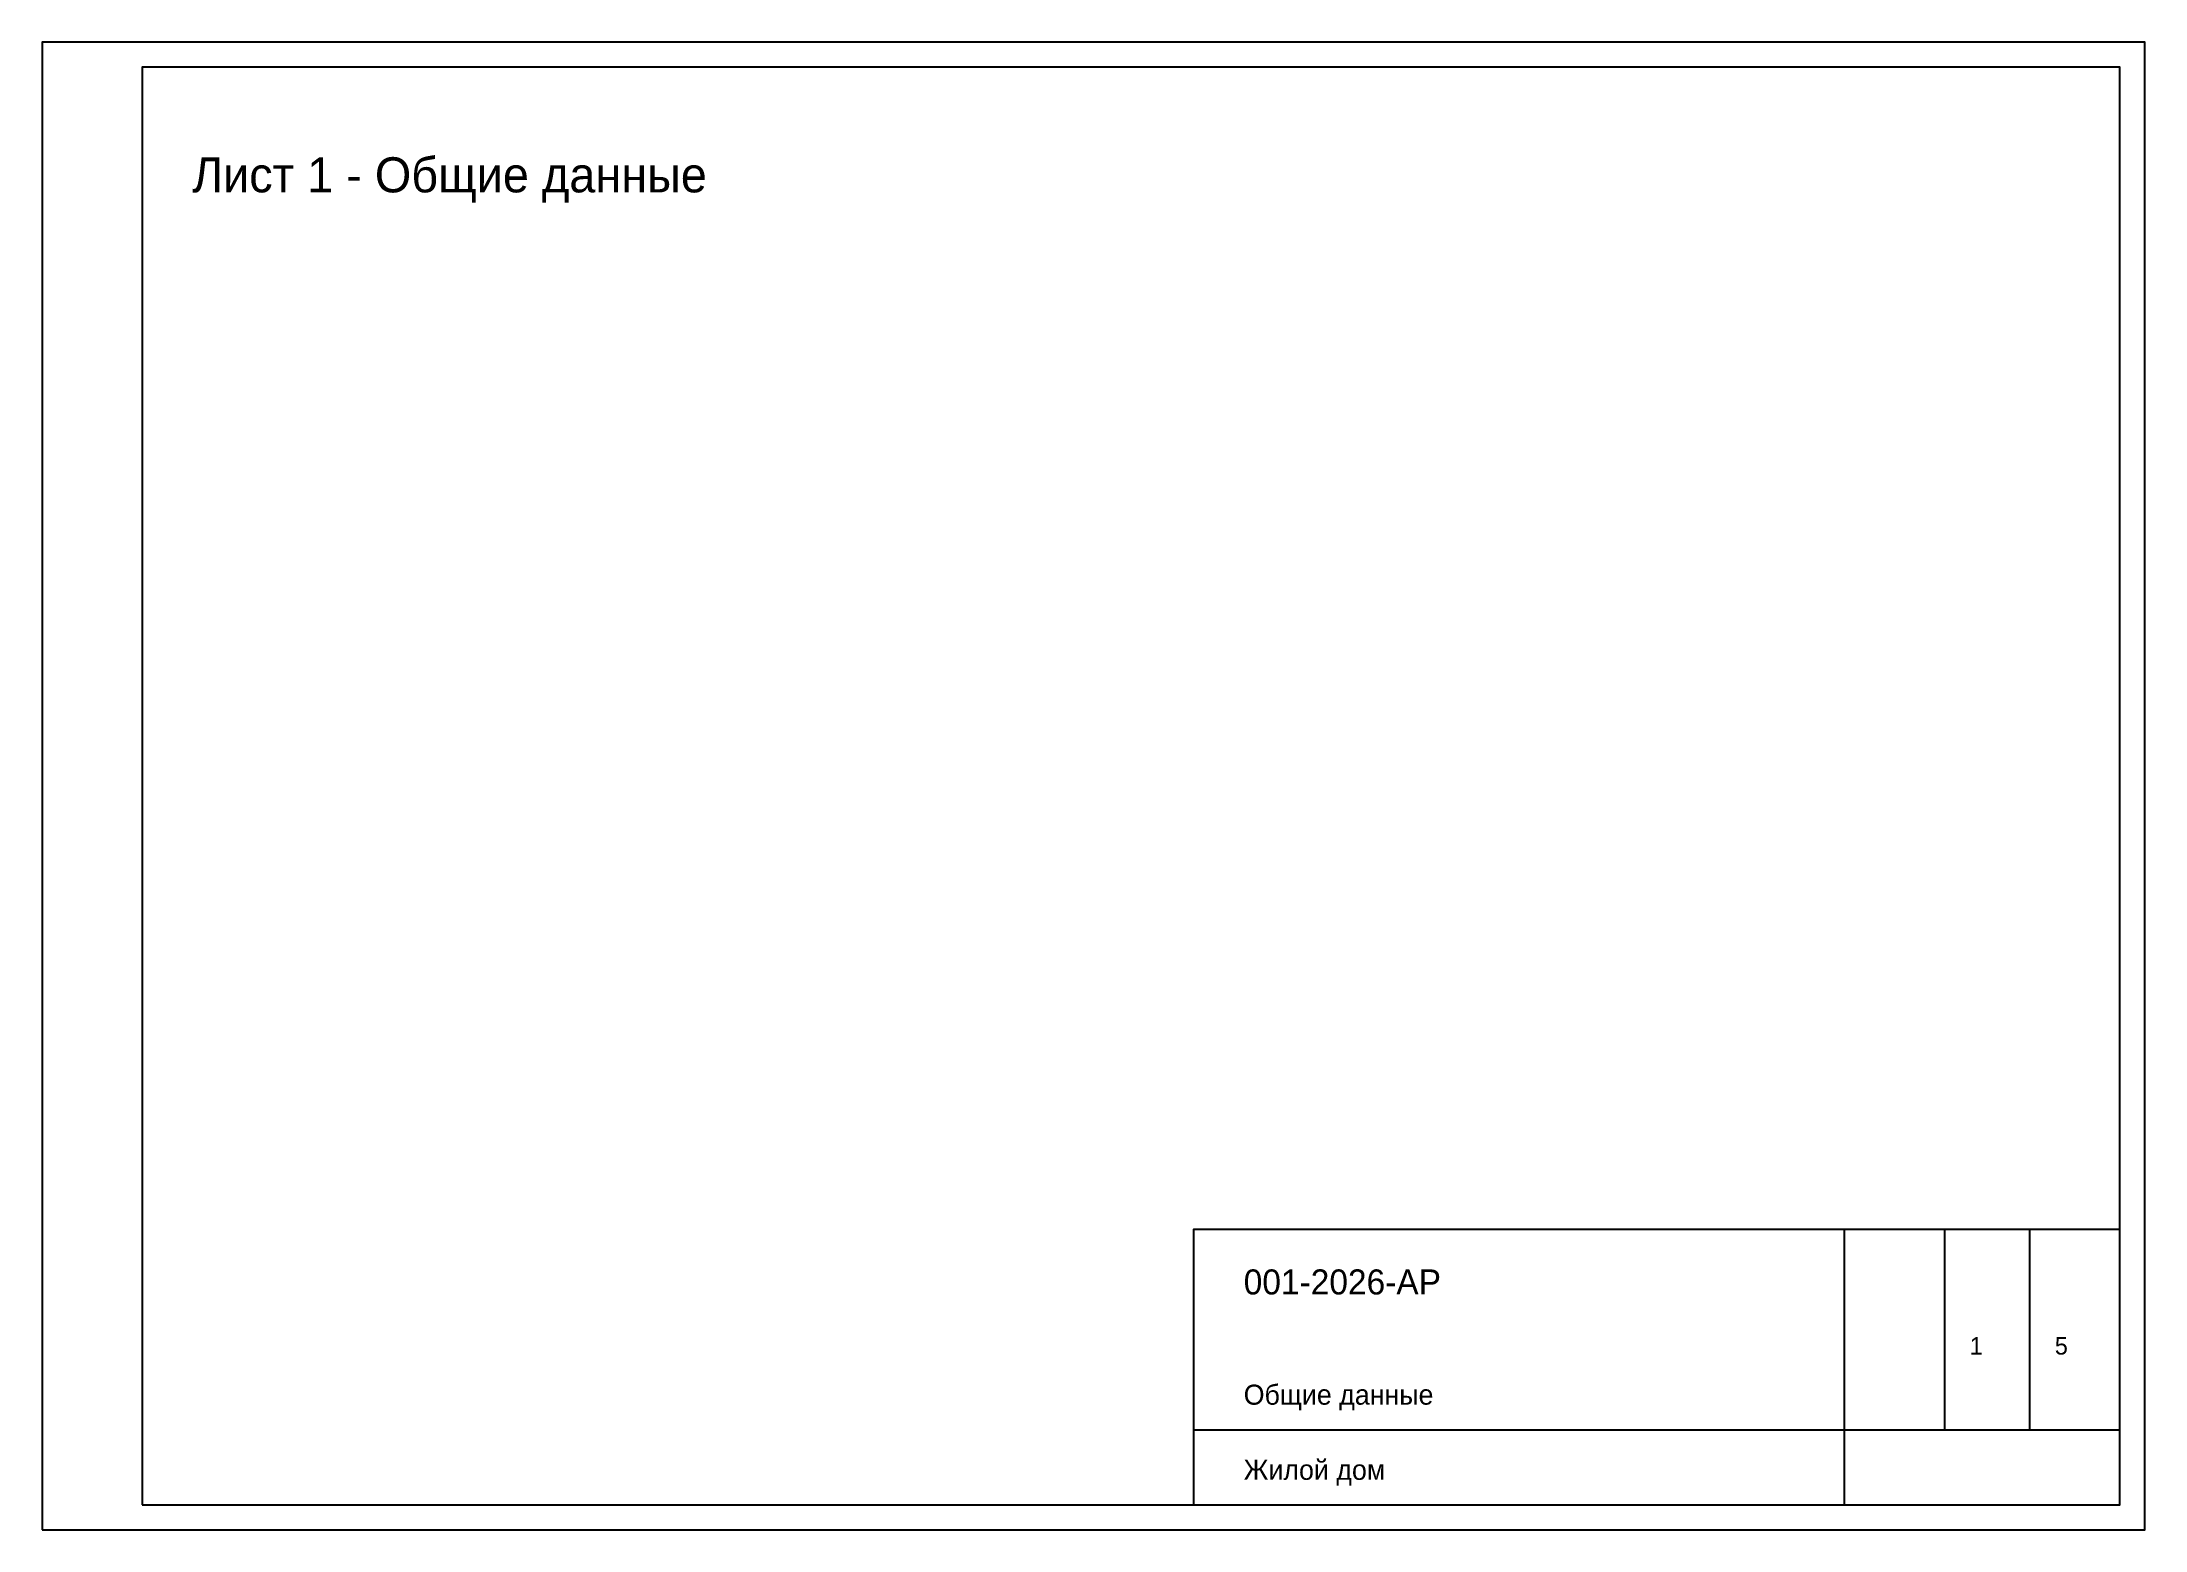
# Paper-space layout '01 - Общие данные' of a CAD drawing. Header units: millimetres. Extents: x 0 to 420, y 0 to 297.
import ezdxf

# ---------------------------------------------------------------- set-up
doc = ezdxf.new("R2010")
doc.units = ezdxf.units.MM

# ---------------------------------------------------------------- blocks, each defined once
blk = doc.blocks.new('STAMP_GOST')
for p, q in [((130, 0), (130, 55)), ((150, 15), (150, 55)), ((167, 15), (167, 55)), ((0, 15), (185, 15))]:
    blk.add_line(p, q)
blk.add_lwpolyline([(0, 0), (185, 0), (185, 55), (0, 55)], close=True)
for tag, p, height in [('DOC_CODE', (10, 42), 5), ('SHEET', (155, 30), 3.5), ('TOTAL_SHEETS', (172, 30), 3.5), ('SHEET_NAME', (10, 20), 4), ('OBJECT_NAME', (10, 5), 4)]:
    blk.add_attdef(tag, p, '', height=height)

psp = doc.layouts.new('01 - Общие данные')

# ---------------------------------------------------------------- linework, layer by layer
for points in [[(0, 0), (420, 0), (420, 297), (0, 297)], [(20, 5), (415, 5), (415, 292), (20, 292)]]:
    psp.add_lwpolyline(points, close=True)

# ---------------------------------------------------------------- block references
psp.add_blockref('STAMP_GOST', (230, 5)).add_auto_attribs({'DOC_CODE': '001-2026-АР', 'SHEET': '1', 'TOTAL_SHEETS': '5', 'SHEET_NAME': 'Общие данные', 'OBJECT_NAME': 'Жилой дом'})

# ---------------------------------------------------------------- texts
psp.add_text('Лист 1 - Общие данные', height=7).set_placement((30, 267))

doc.saveas('drawing.dxf')
